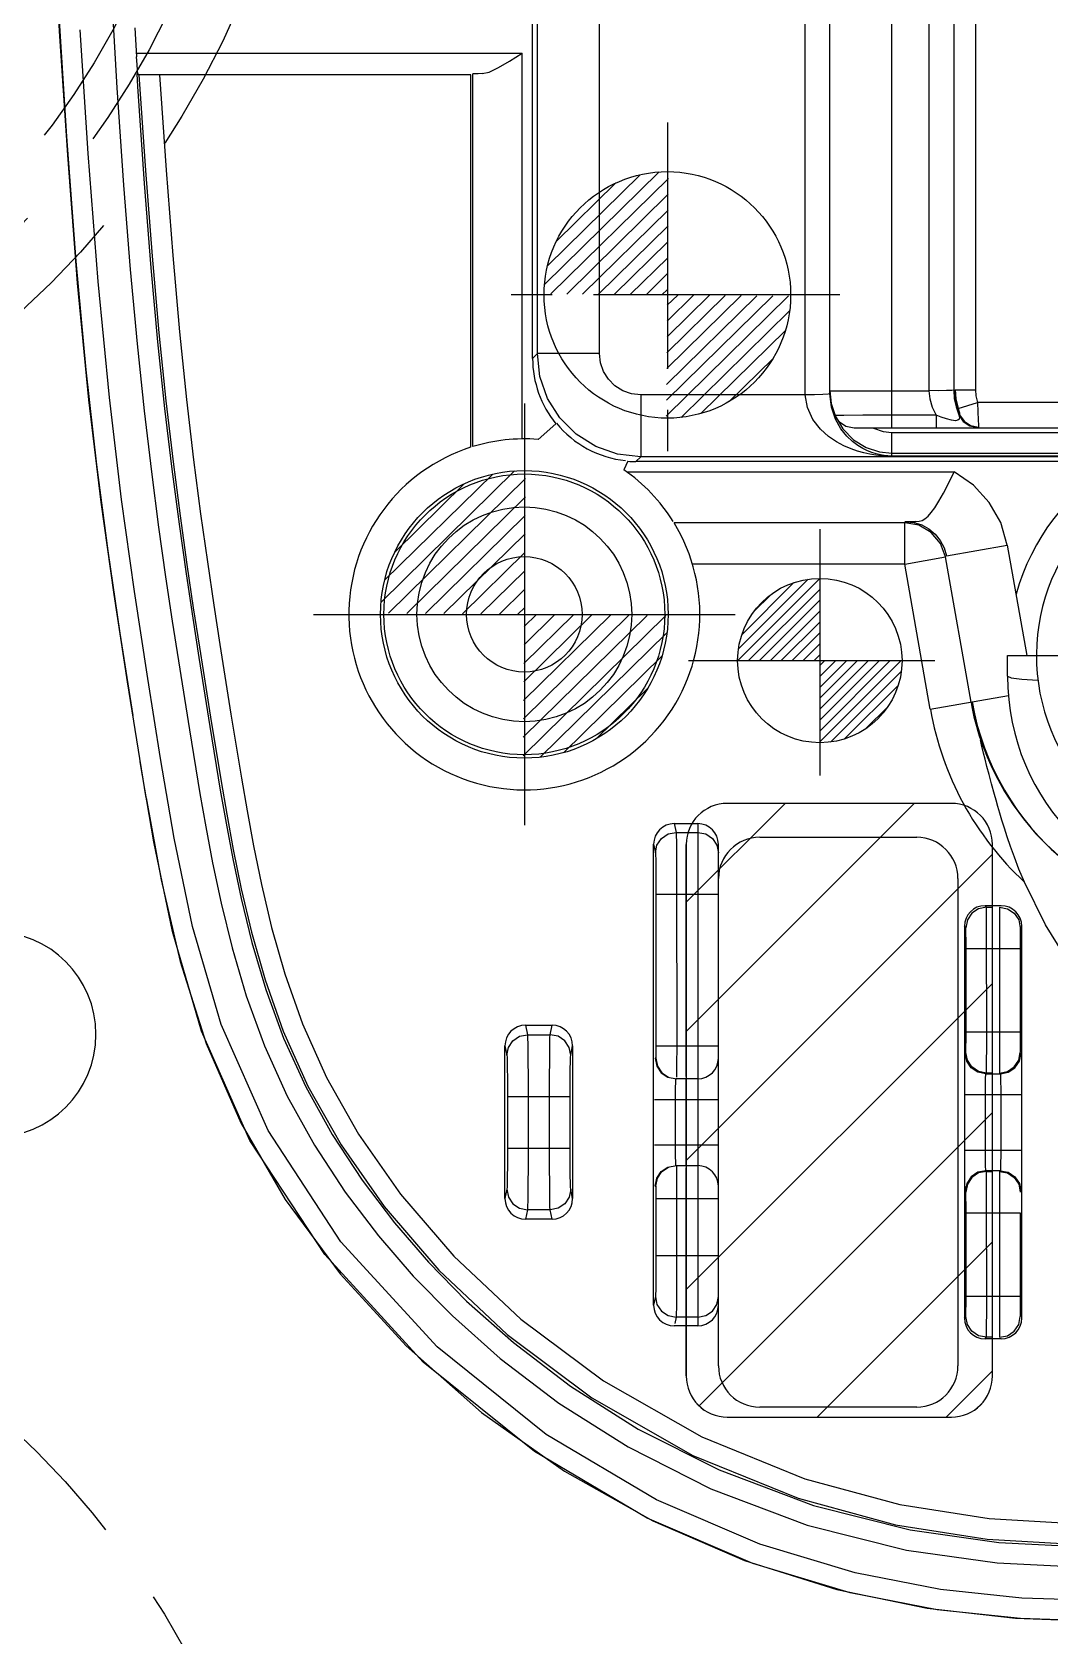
# Model space of a CAD drawing. Header units: millimetres. Extents: x 35888 to 37096, y -21952 to -21097.
# Drawn here: x 36496.68 to 36521.45, y -21337.01 to -21297.97 of the extents above; entities that cross this region are included whole.
import ezdxf

# ---------------------------------------------------------------- set-up
doc = ezdxf.new("R2010")
doc.units = ezdxf.units.MM
doc.header["$LTSCALE"] = 8
doc.linetypes.add('CENTER2', pattern=[1.125, 0.75, -0.125, 0.125, -0.125])
doc.linetypes.add('HIDDEN', pattern=[0.375, 0.25, -0.125])
for name, color, linetype in [('Cav-cor', 30, 'Continuous'), ('PIN', 5, 'Continuous'), ('Ru', 8, 'Continuous'), ('SP', 3, 'Continuous'), ('y-cut', 7, 'Continuous')]:
    doc.layers.add(name, color=color, linetype=linetype)
doc.layers.add('截面', color=191, linetype='Continuous', lineweight=15)

# ---------------------------------------------------------------- blocks, each defined once
blk = doc.blocks.new('20160825.100126')
at = {"layer": '截面', "linetype": 'Continuous', "ltscale": 0.3}
h = blk.add_hatch(dxfattribs=at)
h.set_pattern_fill('ANSI31', color=256, scale=0.7, angle=180, style=0)
h.set_pattern_definition([(225, (-1124.5318, 1337.6014), (1.5715448, -1.5715448), [])])
h.paths.add_polyline_path([(-90.677, -97.216), (-90.677, -110.153, 0.414214), (-89.677, -111.153), (-84.224, -111.153, 0.414214), (-83.224, -110.153), (-83.224, -97.216, 0.414214), (-84.224, -96.216), (-89.677, -96.216, 0.414214)])
h.paths.add_polyline_path([(-71.436, -97.216), (-71.436, -110.153, 0.414214), (-70.436, -111.153), (-64.983, -111.153, 0.414214), (-63.983, -110.153), (-63.983, -97.216, 0.414214), (-64.983, -96.216), (-70.436, -96.216, 0.414214)])
h.paths.add_polyline_path([(-159.446, -97.216), (-159.446, -110.153, 0.414214), (-158.446, -111.153), (-152.993, -111.153, 0.414214), (-151.993, -110.153), (-151.993, -97.216, 0.414214), (-152.993, -96.216), (-158.446, -96.216, 0.414214)])
h.paths.add_polyline_path([(-178.687, -97.216), (-178.687, -110.153, 0.414214), (-177.687, -111.153), (-172.234, -111.153, 0.414214), (-171.234, -110.153), (-171.234, -97.216, 0.414214), (-172.234, -96.216), (-177.687, -96.216, 0.414214)])
at = {"layer": 'y-cut', "linetype": 'ByBlock'}
for p, q in [((-84.224, -96.216), (-89.677, -96.216)), ((-90.677, -97.216), (-90.677, -110.153)), ((-83.224, -110.153), (-83.224, -97.216)), ((-89.677, -111.153), (-84.224, -111.153))]:
    blk.add_line(p, q, dxfattribs=at)
for centre, start, end in [((-89.677, -97.216), 90, 180), ((-84.224, -97.216), 0, 90), ((-89.677, -110.153), 180, 270), ((-84.224, -110.153), 270, 0)]:
    blk.add_arc(centre, 1, start, end, dxfattribs=at)
blk = doc.blocks.new('20160827.105305')
at = {"color": 8, "linetype": 'HIDDEN', "ltscale": 2.5}
blk.add_circle((0, 0), 21.5, dxfattribs=at)
at = {"layer": 'SP', "linetype": 'HIDDEN', "ltscale": 2.5}
for radius in [20, 19]:
    blk.add_circle((0, 0), radius, dxfattribs=at)

msp = doc.modelspace()

# ---------------------------------------------------------------- hatches: boundary and pattern name
at = {"layer": 'PIN', "linetype": 'Continuous'}
h = msp.add_hatch(dxfattribs=at)
h.set_pattern_fill('ANSI31', color=140, scale=2.181818, angle=89.5, style=0)
h.set_pattern_definition([(44.5, (36288.07428, -21317.94917), (0.19115707, -0.19452285), [])])
h.paths.add_polyline_path([(36512.145, -21304.37), (36515.145, -21304.396, -0.414214), (36512.119, -21307.37)])
h.paths.add_polyline_path([(36512.172, -21301.37), (36512.145, -21304.37), (36509.145, -21304.344, -0.414214)])
h = msp.add_hatch(dxfattribs=at)
h.set_pattern_fill('ANSI31', color=4, scale=2.545455, angle=89.5, style=0)
h.set_pattern_definition([(44.5, (36247.2481, -21327.9879), (0.2230166, -0.22694332), [])])
h.paths.add_polyline_path([(36508.664, -21312.145), (36512.164, -21312.176, -0.414214), (36508.634, -21315.645)])
h.paths.add_polyline_path([(36508.695, -21308.645), (36508.664, -21312.145), (36505.164, -21312.115, -0.414214)])
h = msp.add_hatch(dxfattribs=at)
h.set_pattern_fill('ANSI31', color=153, scale=1.5, angle=270, style=0)
h.set_pattern_definition([(225, (36721.13736, -21299.03007), (-0.13258252, 0.13258252), [])])
h.paths.add_polyline_path([(36515.855, -21313.27), (36513.855, -21313.27, -0.414214), (36515.855, -21311.27)])
h.paths.add_polyline_path([(36515.855, -21315.27), (36515.855, -21313.27), (36517.855, -21313.27, -0.414214)])

# ---------------------------------------------------------------- linework, layer by layer
at = {"color": 8, "linetype": 'HIDDEN', "ltscale": 2}
msp.add_circle((36481.945, -21347.37), 21, dxfattribs=at)
at = {"layer": 'Cav-cor', "color": 1}
for p, q in [((36510.49, -21305.798), (36510.49, -21251.9)), ((36517.609, -21307.603), (36517.609, -21251.932)), ((36508.865, -21305.914), (36508.865, -21252.875)), ((36508.982, -21305.798), (36508.982, -21253.004)), ((36515.498, -21306.803), (36515.498, -21253.112)), ((36516.101, -21306.768), (36516.101, -21253.112)), ((36518.511, -21273.551), (36518.511, -21306.706)), ((36519.114, -21273.551), (36519.114, -21306.688)), ((36519.644, -21273.558), (36519.644, -21306.684)), ((36499.184, -21297.873), (36499.227, -21298.579)), ((36499.221, -21298.482), (36508.613, -21298.482)), ((36499.239, -21298.759), (36499.227, -21298.579)), ((36499.249, -21298.898), (36499.239, -21298.759)), ((36508.613, -21307.874), (36508.613, -21298.482)), ((36499.233, -21298.986), (36499.252, -21299.294)), ((36499.285, -21299.011), (36499.257, -21298.984)), ((36507.358, -21308.079), (36507.358, -21299.015)), ((36507.407, -21308.063), (36507.407, -21298.99)), ((36508.982, -21305.798), (36508.865, -21305.914)), ((36510.49, -21305.798), (36508.982, -21305.798)), ((36511.495, -21306.803), (36511.495, -21308.31)), ((36515.498, -21306.803), (36511.495, -21306.803)), ((36516.101, -21306.706), (36516.133, -21307.014)), ((36516.101, -21306.706), (36518.511, -21306.706)), ((36519.122, -21306.684), (36519.153, -21306.991)), ((36519.152, -21306.684), (36519.644, -21306.684)), ((36519.644, -21306.684), (36519.655, -21306.829)), ((36519.655, -21306.829), (36519.691, -21306.985)), ((36516.133, -21307.014), (36516.227, -21307.309)), ((36516.899, -21307.299), (36516.437, -21307.303)), ((36518.684, -21307.297), (36516.899, -21307.299)), ((36518.684, -21307.297), (36518.684, -21307.603)), ((36518.805, -21307.344), (36518.684, -21307.297)), ((36519.153, -21306.991), (36519.248, -21307.287)), ((36519.223, -21307.135), (36519.691, -21306.985)), ((36519.248, -21307.287), (36519.237, -21307.292)), ((36519.255, -21307.286), (36519.364, -21307.445)), ((36523.533, -21306.985), (36519.691, -21306.985)), ((36508.999, -21307.887), (36509.433, -21307.505)), ((36523.349, -21307.613), (36516.688, -21307.614)), ((36517.609, -21308.297), (36517.609, -21307.718)), ((36517.609, -21307.718), (36523.849, -21307.718)), ((36519.364, -21307.445), (36519.525, -21307.551)), ((36519.519, -21307.551), (36519.713, -21307.588)), ((36511.495, -21308.31), (36510.935, -21308.247)), ((36511.182, -21308.419), (36511.088, -21308.628)), ((36511.495, -21308.31), (36511.378, -21308.427)), ((36523.079, -21308.427), (36511.378, -21308.427)), ((36525.544, -21308.31), (36511.495, -21308.31)), ((36517.609, -21308.221), (36523.349, -21308.221)), ((36534.292, -21308.292), (36517.609, -21308.292)), ((36534.292, -21308.297), (36517.609, -21308.297)), ((36511.16, -21308.679), (36519.128, -21308.679)), ((36517.921, -21309.917), (36512.308, -21309.917)), ((36517.921, -21309.885), (36518.19, -21309.885)), ((36517.921, -21310.922), (36517.921, -21309.917)), ((36518.19, -21309.885), (36517.944, -21309.89)), ((36517.944, -21309.89), (36518.145, -21309.91)), ((36518.934, -21310.72), (36520.418, -21310.459)), ((36520.418, -21310.459), (36520.893, -21313.15)), ((36517.921, -21310.922), (36518.911, -21310.747)), ((36519.534, -21314.282), (36518.911, -21310.747)), ((36517.921, -21310.922), (36512.757, -21310.922)), ((36518.544, -21314.456), (36517.921, -21310.922)), ((36520.423, -21313.15), (36521.126, -21313.15)), ((36520.423, -21313.653), (36520.423, -21313.15)), ((36520.769, -21313.724), (36521.164, -21313.749)), ((36518.544, -21314.456), (36520.443, -21314.121)), ((36501.025, -21314.644), (36501.282, -21316.21)), ((36501.522, -21314.571), (36501.779, -21316.134)), ((36500.514, -21314.958), (36500.77, -21316.508)), ((36501.01, -21314.877), (36501.265, -21316.424)), ((36519.877, -21315.673), (36519.839, -21315.52)), ((36519.921, -21315.846), (36519.877, -21315.673)), ((36519.972, -21316.044), (36519.921, -21315.846)), ((36520.033, -21316.27), (36519.972, -21316.044)), ((36520.104, -21316.527), (36520.033, -21316.27)), ((36519.056, -21316.746), (36513.603, -21316.746)), ((36512.312, -21317.238), (36512.885, -21317.238)), ((36512.312, -21317.238), (36512.355, -21317.452)), ((36512.355, -21317.452), (36512.359, -21317.523)), ((36512.355, -21317.452), (36512.885, -21317.452)), ((36512.885, -21317.238), (36512.885, -21329.464)), ((36520.348, -21317.35), (36520.288, -21317.157)), ((36520.417, -21317.562), (36520.348, -21317.35)), ((36511.81, -21328.96), (36511.81, -21317.742)), ((36511.81, -21317.742), (36511.852, -21317.952)), ((36512.359, -21317.523), (36512.363, -21317.689)), ((36512.363, -21317.689), (36512.366, -21317.944)), ((36512.603, -21323.396), (36512.603, -21317.746)), ((36513.35, -21317.761), (36513.388, -21317.952)), ((36513.388, -21330.436), (36513.388, -21317.743)), ((36514.393, -21317.572), (36518.212, -21317.572)), ((36520.056, -21319.235), (36520.056, -21317.746)), ((36512.366, -21317.944), (36512.37, -21318.617)), ((36512.37, -21318.617), (36512.371, -21322.648)), ((36519.217, -21318.577), (36519.217, -21330.436)), ((36511.868, -21318.73), (36511.868, -21322.648)), ((36511.868, -21318.954), (36513.388, -21318.954)), ((36519.875, -21319.235), (36520.267, -21319.235)), ((36519.912, -21319.272), (36519.875, -21319.235)), ((36519.912, -21319.272), (36520.056, -21319.272)), ((36519.913, -21319.322), (36519.912, -21319.272)), ((36519.915, -21319.69), (36519.913, -21319.322)), ((36520.056, -21323.309), (36520.056, -21319.272)), ((36520.228, -21319.466), (36520.226, -21319.971)), ((36520.231, -21319.272), (36520.423, -21319.31)), ((36520.423, -21319.31), (36520.586, -21319.419)), ((36519.372, -21319.738), (36519.372, -21329.276)), ((36519.409, -21319.775), (36519.372, -21319.738)), ((36519.916, -21322.61), (36519.915, -21319.69)), ((36520.77, -21319.738), (36520.733, -21319.775)), ((36520.77, -21329.276), (36520.77, -21319.738)), ((36519.413, -21320.124), (36519.412, -21319.871)), ((36519.413, -21322.457), (36519.413, -21320.124)), ((36520.226, -21319.971), (36520.227, -21322.891)), ((36520.729, -21320.124), (36520.729, -21322.457)), ((36519.413, -21320.277), (36520.729, -21320.277)), ((36508.694, -21322.145), (36509.338, -21322.145)), ((36508.694, -21322.145), (36508.74, -21322.376)), ((36509.292, -21322.376), (36509.338, -21322.145)), ((36508.74, -21322.376), (36509.292, -21322.376)), ((36519.413, -21322.305), (36520.729, -21322.305)), ((36520.729, -21322.457), (36520.73, -21322.71)), ((36508.192, -21326.365), (36508.192, -21322.649)), ((36508.192, -21322.649), (36508.238, -21322.877)), ((36508.752, -21322.869), (36508.756, -21323.542)), ((36509.794, -21322.877), (36509.84, -21322.649)), ((36509.84, -21322.649), (36509.84, -21326.365)), ((36511.863, -21322.949), (36511.849, -21322.949)), ((36511.868, -21322.648), (36513.388, -21322.648)), ((36519.391, -21322.825), (36519.409, -21322.807)), ((36519.409, -21322.807), (36519.41, -21322.782)), ((36519.447, -21322.999), (36519.409, -21322.807)), ((36520.227, -21322.891), (36520.229, -21323.259)), ((36519.894, -21323.327), (36519.912, -21323.309)), ((36519.894, -21323.327), (36520.248, -21323.327)), ((36519.912, -21323.309), (36519.913, -21323.259)), ((36520.056, -21323.309), (36519.912, -21323.309)), ((36520.056, -21325.686), (36520.056, -21323.327)), ((36520.229, -21323.259), (36520.231, -21323.309)), ((36520.231, -21323.309), (36520.423, -21323.271)), ((36520.248, -21323.327), (36520.44, -21323.289)), ((36520.423, -21323.271), (36520.586, -21323.162)), ((36520.44, -21323.289), (36520.603, -21323.18)), ((36508.253, -21323.654), (36508.254, -21325.135)), ((36508.756, -21323.542), (36508.756, -21325.472)), ((36509.276, -21325.472), (36509.276, -21323.542)), ((36512.159, -21323.413), (36512.365, -21323.452)), ((36512.885, -21323.452), (36512.351, -21323.452)), ((36512.603, -21325.562), (36512.603, -21323.452)), ((36520.256, -21323.674), (36520.257, -21325.184)), ((36508.254, -21323.878), (36509.778, -21323.878)), ((36509.779, -21325.359), (36509.778, -21323.878)), ((36511.831, -21323.954), (36513.388, -21323.954)), ((36512.335, -21323.797), (36512.334, -21323.954)), ((36512.334, -21323.954), (36512.334, -21325.06)), ((36519.383, -21323.83), (36520.759, -21323.83)), ((36519.886, -21325.34), (36519.885, -21323.83)), ((36508.254, -21325.135), (36509.778, -21325.135)), ((36511.831, -21325.06), (36513.388, -21325.06)), ((36519.383, -21325.184), (36520.759, -21325.184)), ((36509.281, -21326.145), (36509.276, -21325.472)), ((36512.346, -21325.537), (36512.351, -21325.562)), ((36512.351, -21325.562), (36512.885, -21325.562)), ((36512.368, -21325.716), (36512.37, -21326.119)), ((36512.603, -21330.682), (36512.603, -21325.618)), ((36519.386, -21325.993), (36519.383, -21325.495)), ((36520.248, -21325.686), (36519.894, -21325.686)), ((36519.912, -21325.704), (36519.894, -21325.686)), ((36519.912, -21325.704), (36520.056, -21325.704)), ((36519.913, -21325.754), (36519.912, -21325.704)), ((36520.056, -21329.741), (36520.056, -21325.704)), ((36520.231, -21325.704), (36520.423, -21325.742)), ((36520.251, -21325.66), (36520.248, -21325.686)), ((36520.248, -21325.686), (36520.44, -21325.725)), ((36511.849, -21326.065), (36511.863, -21326.065)), ((36519.447, -21326.014), (36519.409, -21326.207)), ((36519.915, -21326.122), (36519.913, -21325.754)), ((36520.228, -21325.898), (36520.226, -21326.403)), ((36520.423, -21325.742), (36520.586, -21325.851)), ((36520.44, -21325.725), (36520.603, -21325.834)), ((36508.238, -21326.137), (36508.192, -21326.365)), ((36509.84, -21326.365), (36509.794, -21326.137)), ((36511.868, -21326.274), (36511.868, -21327.748)), ((36511.868, -21326.366), (36513.388, -21326.366)), ((36512.37, -21326.119), (36512.37, -21328.085)), ((36519.409, -21326.207), (36519.391, -21326.189)), ((36519.413, -21326.556), (36519.412, -21326.303)), ((36519.916, -21329.042), (36519.915, -21326.122)), ((36520.226, -21326.403), (36520.227, -21329.323)), ((36508.74, -21326.637), (36508.694, -21326.868)), ((36509.338, -21326.868), (36508.694, -21326.868)), ((36509.292, -21326.637), (36508.74, -21326.637)), ((36509.338, -21326.868), (36509.292, -21326.637)), ((36519.413, -21328.889), (36519.413, -21326.556)), ((36519.413, -21326.709), (36520.729, -21326.709)), ((36520.729, -21326.709), (36520.729, -21328.889)), ((36511.868, -21327.748), (36513.388, -21327.748)), ((36511.852, -21328.75), (36511.81, -21328.96)), ((36513.35, -21328.941), (36513.388, -21328.75)), ((36519.413, -21328.737), (36520.729, -21328.737)), ((36512.359, -21329.179), (36512.355, -21329.25)), ((36520.729, -21328.889), (36520.73, -21329.142)), ((36512.885, -21329.464), (36512.312, -21329.464)), ((36512.355, -21329.25), (36512.323, -21329.408)), ((36512.885, -21329.25), (36512.355, -21329.25)), ((36519.372, -21329.276), (36519.409, -21329.239)), ((36520.227, -21329.323), (36520.229, -21329.691)), ((36520.423, -21329.703), (36520.586, -21329.594)), ((36519.875, -21329.778), (36519.912, -21329.741)), ((36520.267, -21329.778), (36519.875, -21329.778)), ((36520.056, -21329.741), (36519.912, -21329.741)), ((36520.056, -21330.682), (36520.056, -21329.778)), ((36520.229, -21329.691), (36520.231, -21329.741)), ((36520.231, -21329.741), (36520.423, -21329.703)), ((36518.212, -21331.441), (36514.393, -21331.441)), ((36513.603, -21331.682), (36519.056, -21331.682))]:
    msp.add_line(p, q, dxfattribs=at)
for points in [[(36497.07, -21281.93), (36497.031, -21285.944), (36497.043, -21289.858), (36497.141, -21293.611), (36497.311, -21297.175), (36497.52, -21300.513), (36497.748, -21303.546), (36497.991, -21306.195), (36498.25, -21308.504), (36498.526, -21310.598), (36498.82, -21312.604), (36499.135, -21314.609)], [(36499.463, -21316.612), (36499.003, -21313.784), (36498.679, -21311.665), (36498.365, -21309.412), (36498.067, -21306.923), (36497.793, -21304.085), (36497.551, -21300.965), (36497.355, -21297.947), (36497.211, -21295.269), (36497.115, -21292.916), (36497.059, -21290.859), (36497.034, -21289.039), (36497.027, -21287.369), (36497.031, -21285.768), (36497.043, -21284.186), (36497.061, -21282.593)], [(36498.363, -21282.924), (36498.341, -21285.209), (36498.333, -21287.791), (36498.362, -21290.691), (36498.451, -21293.718), (36498.589, -21296.639), (36498.75, -21299.326), (36498.913, -21301.695), (36499.075, -21303.751), (36499.24, -21305.561), (36499.411, -21307.192), (36499.588, -21308.677), (36499.764, -21310.02), (36499.935, -21311.228), (36500.096, -21312.31), (36500.245, -21313.276), (36500.514, -21314.958)], [(36524.945, -21336.16), (36522.873, -21336.159), (36520.769, -21336.088), (36518.788, -21335.878), (36516.715, -21335.471), (36514.397, -21334.775), (36511.879, -21333.694), (36509.194, -21332.106), (36506.542, -21329.977), (36504.202, -21327.42), (36502.427, -21324.711), (36501.283, -21322.125), (36500.591, -21319.746), (36500.143, -21317.594), (36499.813, -21315.653), (36499.499, -21313.705), (36499.176, -21311.592), (36498.863, -21309.347), (36498.566, -21306.869), (36498.293, -21304.042), (36498.052, -21300.929), (36497.857, -21297.917)], [(36507.637, -21298.984), (36507.809, -21298.945), (36508.034, -21298.838), (36508.302, -21298.68), (36508.613, -21298.482)], [(36499.257, -21298.984), (36499.256, -21298.974), (36499.253, -21298.945), (36499.249, -21298.898)], [(36499.285, -21299.011), (36499.443, -21301.342), (36499.604, -21303.428), (36499.771, -21305.291), (36499.942, -21306.952), (36500.116, -21308.432), (36500.287, -21309.751), (36500.452, -21310.929), (36500.608, -21311.986), (36500.755, -21312.943), (36501.025, -21314.644)], [(36507.358, -21299.015), (36499.598, -21299.015), (36499.434, -21299.014), (36499.325, -21299.012), (36499.285, -21299.011)], [(36499.789, -21299.015), (36499.947, -21301.337), (36500.107, -21303.413), (36500.273, -21305.266), (36500.444, -21306.917), (36500.616, -21308.387), (36500.787, -21309.698), (36500.951, -21310.87), (36501.106, -21311.922), (36501.253, -21312.876), (36501.522, -21314.571)], [(36499.252, -21299.294), (36499.414, -21301.658), (36499.576, -21303.708), (36499.74, -21305.512), (36499.91, -21307.136), (36500.086, -21308.614), (36500.262, -21309.952), (36500.433, -21311.156), (36500.593, -21312.235), (36500.742, -21313.198), (36501.01, -21314.877)], [(36509.53, -21307.364), (36509.231, -21306.888), (36509.045, -21306.357), (36508.982, -21305.798)], [(36511.495, -21306.803), (36511.272, -21306.778), (36511.059, -21306.703), (36510.868, -21306.584), (36510.709, -21306.424), (36510.589, -21306.233), (36510.515, -21306.02), (36510.49, -21305.798)], [(36515.498, -21306.792), (36515.729, -21306.793), (36515.925, -21306.786), (36516.055, -21306.779), (36516.101, -21306.769)], [(36515.872, -21307.637), (36515.688, -21307.404), (36515.551, -21307.114), (36515.499, -21306.803)], [(36517.609, -21308.292), (36517.514, -21308.289), (36517.424, -21308.28), (36517.329, -21308.264), (36517.227, -21308.24), (36517.121, -21308.207), (36517.013, -21308.164), (36516.898, -21308.107), (36516.776, -21308.033), (36516.647, -21307.935), (36516.51, -21307.805), (36516.368, -21307.628), (36516.237, -21307.395), (36516.139, -21307.105), (36516.101, -21306.768)], [(36519.114, -21306.689), (36519.065, -21306.694), (36518.934, -21306.698), (36518.74, -21306.701), (36518.511, -21306.697)], [(36518.511, -21306.706), (36518.531, -21306.903), (36518.589, -21307.101), (36518.684, -21307.297)], [(36519.114, -21306.688), (36519.128, -21306.897), (36519.169, -21307.097), (36519.237, -21307.292)], [(36519.152, -21306.684), (36519.168, -21306.902), (36519.223, -21307.135)], [(36510.935, -21308.247), (36510.404, -21308.061), (36509.928, -21307.762), (36509.53, -21307.364)], [(36516.437, -21307.303), (36516.283, -21307.306), (36516.227, -21307.309)], [(36516.688, -21307.614), (36516.491, -21307.575), (36516.333, -21307.469), (36516.227, -21307.316)], [(36516.227, -21307.316), (36516.412, -21307.63), (36516.672, -21307.894)], [(36519.237, -21307.292), (36519.247, -21307.326), (36519.251, -21307.36), (36519.244, -21307.394), (36519.216, -21307.42), (36519.158, -21307.432), (36519.062, -21307.422), (36518.937, -21307.389), (36518.805, -21307.344)], [(36519.223, -21307.135), (36519.24, -21307.193), (36519.252, -21307.241), (36519.258, -21307.274), (36519.255, -21307.286)], [(36519.237, -21307.292), (36519.347, -21307.451), (36519.508, -21307.557), (36519.697, -21307.594)], [(36519.255, -21307.286), (36519.25, -21307.286), (36519.248, -21307.287)], [(36519.248, -21307.287), (36519.357, -21307.446), (36519.519, -21307.551)], [(36519.691, -21306.985), (36519.703, -21307.214), (36519.711, -21307.409), (36519.715, -21307.54), (36519.713, -21307.588)], [(36517.609, -21308.297), (36517.475, -21308.294), (36517.35, -21308.285), (36517.217, -21308.27), (36517.074, -21308.246), (36516.926, -21308.213), (36516.774, -21308.17), (36516.614, -21308.114), (36516.443, -21308.041), (36516.262, -21307.943), (36516.07, -21307.813), (36515.872, -21307.637)], [(36517.162, -21307.613), (36517.393, -21307.695), (36517.609, -21307.718)], [(36516.672, -21307.894), (36516.982, -21308.084), (36517.306, -21308.19), (36517.609, -21308.221)], [(36518.655, -21309.549), (36518.752, -21309.392), (36518.862, -21309.197), (36518.986, -21308.961), (36519.128, -21308.679)], [(36520.418, -21310.459), (36520.256, -21309.913), (36519.977, -21309.419), (36519.592, -21308.999), (36519.128, -21308.679)], [(36518.19, -21309.885), (36518.27, -21309.878), (36518.343, -21309.858), (36518.414, -21309.819), (36518.488, -21309.758), (36518.567, -21309.67), (36518.655, -21309.549)], [(36518.911, -21310.747), (36518.791, -21310.418), (36518.565, -21310.15), (36518.261, -21309.976), (36517.921, -21309.917)], [(36518.145, -21309.91), (36518.336, -21309.97), (36518.511, -21310.065), (36518.663, -21310.193), (36518.787, -21310.348)], [(36518.787, -21310.348), (36518.879, -21310.526), (36518.934, -21310.72)], [(36520.423, -21313.653), (36520.512, -21313.691), (36520.769, -21313.724)], [(36519.839, -21315.52), (36519.807, -21315.388), (36519.793, -21315.331), (36519.782, -21315.28), (36519.773, -21315.239), (36519.768, -21315.213), (36519.771, -21315.216)], [(36519.771, -21315.216), (36519.836, -21315.386), (36519.928, -21315.615), (36520.044, -21315.874), (36520.183, -21316.154)], [(36522.868, -21336.661), (36520.737, -21336.589), (36518.714, -21336.375), (36516.596, -21335.959), (36514.227, -21335.248), (36511.653, -21334.143), (36508.909, -21332.519), (36506.198, -21330.344), (36503.805, -21327.728), (36501.985, -21324.95), (36500.809, -21322.291), (36500.102, -21319.863), (36499.649, -21317.684), (36499.317, -21315.734)], [(36501.282, -21316.21), (36501.42, -21317.011), (36501.578, -21317.871), (36501.773, -21318.823), (36502.024, -21319.881), (36502.353, -21321.039), (36502.794, -21322.289), (36503.395, -21323.633), (36504.203, -21325.059), (36505.252, -21326.557), (36506.583, -21328.106), (36508.247, -21329.677), (36510.306, -21331.217), (36512.762, -21332.615), (36515.33, -21333.661), (36517.695, -21334.303), (36519.926, -21334.654), (36522.311, -21334.791), (36524.945, -21334.802)], [(36501.779, -21316.134), (36501.916, -21316.931), (36502.073, -21317.783), (36502.265, -21318.722), (36502.512, -21319.763), (36502.835, -21320.895), (36503.264, -21322.112), (36503.848, -21323.414), (36504.632, -21324.798), (36505.654, -21326.255), (36506.952, -21327.765), (36508.578, -21329.298), (36510.588, -21330.801), (36512.987, -21332.165), (36515.493, -21333.186), (36517.802, -21333.812), (36519.98, -21334.154), (36522.323, -21334.289), (36524.945, -21334.3)], [(36520.183, -21316.154), (36520.352, -21316.455), (36520.557, -21316.778), (36520.808, -21317.123), (36521.114, -21317.488), (36521.482, -21317.864), (36521.914, -21318.237), (36522.42, -21318.599), (36523.022, -21318.943), (36523.74, -21319.253), (36524.596, -21319.497), (36525.575, -21319.629), (36526.609, -21319.606), (36527.59, -21319.429), (36528.439, -21319.145), (36529.147, -21318.8), (36529.737, -21318.425), (36530.233, -21318.033), (36530.652, -21317.633), (36531.002, -21317.237), (36531.29, -21316.856)], [(36499.463, -21316.612), (36499.826, -21318.603), (36500.289, -21320.597), (36500.917, -21322.587), (36501.761, -21324.522), (36502.847, -21326.388), (36504.184, -21328.2), (36505.786, -21329.948), (36507.624, -21331.57), (36509.641, -21333.002), (36511.787, -21334.209), (36514.018, -21335.171), (36516.267, -21335.876), (36518.466, -21336.335), (36520.62, -21336.581), (36522.76, -21336.659)], [(36500.77, -21316.508), (36500.911, -21317.315), (36501.076, -21318.192), (36501.283, -21319.173), (36501.551, -21320.263), (36501.897, -21321.432), (36502.34, -21322.648), (36502.894, -21323.87), (36503.556, -21325.066), (36504.306, -21326.211), (36505.114, -21327.274), (36505.96, -21328.252), (36506.913, -21329.222), (36508.077, -21330.257), (36509.502, -21331.341), (36511.187, -21332.41), (36513.204, -21333.431), (36515.55, -21334.314), (36517.962, -21334.922), (36520.169, -21335.235), (36522.446, -21335.348), (36524.945, -21335.356)], [(36501.265, -21316.424), (36501.405, -21317.226), (36501.569, -21318.095), (36501.773, -21319.062), (36502.036, -21320.133), (36502.375, -21321.276), (36502.806, -21322.459), (36503.343, -21323.644), (36503.986, -21324.806), (36504.716, -21325.92), (36505.504, -21326.957), (36506.33, -21327.912), (36507.26, -21328.859), (36508.398, -21329.87), (36509.79, -21330.929), (36511.437, -21331.974), (36513.407, -21332.971), (36515.7, -21333.835), (36518.057, -21334.429), (36520.214, -21334.734), (36522.455, -21334.846), (36524.945, -21334.854)], [(36520.188, -21316.82), (36520.144, -21316.669), (36520.104, -21316.527)], [(36520.288, -21317.157), (36520.235, -21316.981), (36520.188, -21316.82)], [(36511.852, -21317.952), (36511.891, -21317.761), (36512, -21317.599), (36512.163, -21317.49), (36512.355, -21317.452)], [(36512.885, -21317.452), (36513.078, -21317.49), (36513.241, -21317.599), (36513.35, -21317.761)], [(36520.832, -21318.66), (36520.7, -21318.345), (36520.59, -21318.058), (36520.497, -21317.798), (36520.417, -21317.562)], [(36511.852, -21317.952), (36511.856, -21318), (36511.86, -21318.11), (36511.864, -21318.281), (36511.866, -21318.496), (36511.868, -21318.73)], [(36531.082, -21318.647), (36530.688, -21319.469), (36530.178, -21320.344), (36529.567, -21321.181), (36528.874, -21321.915), (36528.12, -21322.503), (36527.324, -21322.921), (36526.496, -21323.15), (36525.657, -21323.181), (36524.822, -21323.015), (36524.022, -21322.658), (36523.269, -21322.132), (36522.569, -21321.455), (36521.927, -21320.642), (36521.348, -21319.705), (36520.832, -21318.66)], [(36519.912, -21319.272), (36519.719, -21319.31), (36519.556, -21319.419), (36519.447, -21319.582), (36519.409, -21319.775)], [(36520.231, -21319.272), (36520.229, -21319.322), (36520.228, -21319.466)], [(36520.586, -21319.419), (36520.695, -21319.582), (36520.733, -21319.775)], [(36519.412, -21319.871), (36519.41, -21319.8), (36519.409, -21319.775)], [(36520.733, -21319.775), (36520.732, -21319.8), (36520.73, -21319.871), (36520.729, -21320.124)], [(36508.238, -21322.877), (36508.276, -21322.686), (36508.385, -21322.523), (36508.548, -21322.415), (36508.74, -21322.376)], [(36508.74, -21322.376), (36508.744, -21322.448), (36508.748, -21322.613), (36508.752, -21322.869)], [(36509.276, -21323.542), (36509.281, -21322.869), (36509.284, -21322.613), (36509.288, -21322.448), (36509.292, -21322.376)], [(36509.794, -21322.877), (36509.756, -21322.686), (36509.647, -21322.523), (36509.484, -21322.415), (36509.292, -21322.376)], [(36519.41, -21322.782), (36519.412, -21322.71), (36519.413, -21322.457)], [(36508.238, -21322.877), (36508.242, -21322.925), (36508.246, -21323.035), (36508.249, -21323.206), (36508.252, -21323.421), (36508.253, -21323.654)], [(36509.778, -21323.878), (36509.779, -21323.654), (36509.78, -21323.421), (36509.783, -21323.206), (36509.786, -21323.035), (36509.79, -21322.925), (36509.794, -21322.877)], [(36511.849, -21322.949), (36511.887, -21323.141), (36511.996, -21323.304), (36512.159, -21323.413)], [(36511.868, -21322.648), (36511.868, -21322.74), (36511.867, -21322.824), (36511.866, -21322.891), (36511.865, -21322.934), (36511.863, -21322.949)], [(36511.863, -21322.949), (36511.901, -21323.141), (36512.01, -21323.304), (36512.173, -21323.413)], [(36512.371, -21322.648), (36512.37, -21323.119), (36512.368, -21323.298), (36512.367, -21323.412)], [(36519.383, -21325.495), (36519.383, -21323.518), (36519.384, -21323.24), (36519.386, -21323.02), (36519.389, -21322.877), (36519.391, -21322.825)], [(36519.894, -21323.327), (36519.702, -21323.289), (36519.539, -21323.18), (36519.43, -21323.017), (36519.391, -21322.825)], [(36519.913, -21323.259), (36519.914, -21323.116), (36519.916, -21322.61)], [(36520.586, -21323.162), (36520.695, -21322.999), (36520.733, -21322.807)], [(36520.603, -21323.18), (36520.712, -21323.017), (36520.751, -21322.825)], [(36520.73, -21322.71), (36520.732, -21322.782), (36520.733, -21322.807)], [(36519.912, -21323.309), (36519.719, -21323.271), (36519.556, -21323.162), (36519.447, -21322.999)], [(36519.885, -21323.83), (36519.886, -21323.674), (36519.887, -21323.535), (36519.889, -21323.425), (36519.891, -21323.353), (36519.894, -21323.327)], [(36520.248, -21323.327), (36520.251, -21323.353), (36520.253, -21323.425), (36520.255, -21323.535), (36520.256, -21323.674)], [(36512.351, -21323.452), (36512.346, -21323.476), (36512.341, -21323.547), (36512.337, -21323.657), (36512.335, -21323.797)], [(36508.254, -21325.135), (36508.253, -21325.359), (36508.252, -21325.593), (36508.249, -21325.808), (36508.246, -21325.979), (36508.242, -21326.089), (36508.238, -21326.137)], [(36512.334, -21325.06), (36512.335, -21325.216), (36512.337, -21325.356)], [(36520.257, -21325.184), (36520.256, -21325.34), (36520.255, -21325.479)], [(36508.756, -21325.472), (36508.752, -21326.145), (36508.748, -21326.401), (36508.744, -21326.566), (36508.74, -21326.637)], [(36509.794, -21326.137), (36509.79, -21326.089), (36509.786, -21325.979), (36509.783, -21325.808), (36509.78, -21325.593), (36509.779, -21325.359)], [(36511.849, -21326.065), (36511.887, -21325.872), (36511.996, -21325.709), (36512.159, -21325.6), (36512.365, -21325.562)], [(36511.863, -21326.065), (36511.901, -21325.872), (36512.01, -21325.709), (36512.173, -21325.6)], [(36512.337, -21325.356), (36512.341, -21325.466), (36512.346, -21325.537)], [(36512.365, -21325.562), (36512.367, -21325.601), (36512.368, -21325.716)], [(36519.894, -21325.686), (36519.702, -21325.725), (36519.539, -21325.834), (36519.43, -21325.997), (36519.391, -21326.189)], [(36519.912, -21325.704), (36519.719, -21325.742), (36519.556, -21325.851), (36519.447, -21326.014)], [(36519.894, -21325.686), (36519.891, -21325.66), (36519.889, -21325.589), (36519.887, -21325.479), (36519.886, -21325.34)], [(36520.231, -21325.704), (36520.229, -21325.754), (36520.228, -21325.898)], [(36520.255, -21325.479), (36520.253, -21325.589), (36520.251, -21325.66)], [(36511.863, -21326.065), (36511.865, -21326.079), (36511.866, -21326.122), (36511.867, -21326.19), (36511.868, -21326.274)], [(36519.391, -21326.189), (36519.389, -21326.137), (36519.386, -21325.993)], [(36520.586, -21325.851), (36520.695, -21326.014), (36520.733, -21326.207)], [(36520.603, -21325.834), (36520.712, -21325.997), (36520.751, -21326.189)], [(36508.238, -21326.137), (36508.276, -21326.328), (36508.385, -21326.49), (36508.548, -21326.599), (36508.74, -21326.637)], [(36509.292, -21326.637), (36509.288, -21326.566), (36509.284, -21326.401), (36509.281, -21326.145)], [(36509.794, -21326.137), (36509.756, -21326.328), (36509.647, -21326.49), (36509.484, -21326.599), (36509.292, -21326.637)], [(36519.412, -21326.303), (36519.41, -21326.232), (36519.409, -21326.207)], [(36511.868, -21327.748), (36511.868, -21327.972), (36511.866, -21328.206), (36511.864, -21328.421), (36511.86, -21328.592), (36511.856, -21328.702), (36511.852, -21328.75)], [(36512.37, -21328.085), (36512.366, -21328.758), (36512.363, -21329.014), (36512.359, -21329.179)], [(36511.852, -21328.75), (36511.891, -21328.941), (36512, -21329.103), (36512.163, -21329.212), (36512.355, -21329.25)], [(36512.885, -21329.25), (36513.078, -21329.212), (36513.241, -21329.104), (36513.35, -21328.941)], [(36519.409, -21329.239), (36519.41, -21329.214), (36519.412, -21329.142), (36519.413, -21328.889)], [(36519.912, -21329.741), (36519.913, -21329.691), (36519.914, -21329.548), (36519.916, -21329.042)], [(36520.73, -21329.142), (36520.732, -21329.214), (36520.733, -21329.239)], [(36519.912, -21329.741), (36519.719, -21329.703), (36519.556, -21329.594), (36519.447, -21329.431), (36519.409, -21329.239)], [(36520.586, -21329.594), (36520.695, -21329.431), (36520.733, -21329.239)]]:
    msp.add_lwpolyline(points, dxfattribs=at)
for radius in [3.417, 2.613, 1.407]:
    msp.add_circle((36508.664, -21312.145), radius, dxfattribs=at)
for centre, radius, start, end in [((36508.664, -21312.145), 4.271, 107.8113, 31.4452), ((36508.664, -21312.145), 4.271, 85.5032, 107.1154), ((36525.95, -21313.15), 5.527, 121.2904, 164.3051), ((36525.95, -21313.15), 4.824, 94.837, 85.163), ((36508.664, -21312.145), 4.271, 31.9536, 55.4331), ((36525.95, -21313.653), 5.527, 180, 0), ((36525.95, -21313.15), 6.515, 190, 198.4826), ((36525.95, -21313.15), 6.488, 190, 350), ((36525.95, -21313.15), 7.52, 190, 227.1085), ((36513.603, -21317.746), 1, 90, 180), ((36519.056, -21317.746), 1, 0, 90), ((36514.393, -21318.577), 1.005, 90, 180), ((36518.212, -21318.577), 1.005, 0, 90), ((36512.885, -21322.949), 0.502, 270, 0), ((36512.885, -21326.065), 0.502, 0, 90), ((36513.603, -21330.682), 1, 180, 270), ((36514.393, -21330.436), 1.005, 180, 270), ((36518.212, -21330.436), 1.005, 270, 0), ((36519.056, -21330.682), 1, 270, 0)]:
    msp.add_arc(centre, radius, start, end, dxfattribs=at)
for centre, major_axis, ratio, start_param, end_param in [((36508.613, -21298.99), (1.206, 0), 0.008727, 2.514282, 3.124139), ((36511.378, -21305.914), (1.777, 1.777), 0.999924, 2.356233, 3.041526), ((36511.389, -21305.903), (1.777, 1.777), 0.999924, 3.041925, 3.823385), ((36511.378, -21305.914), (1.777, 1.777), 0.999924, 3.848952, 3.926953), ((36512.313, -21317.743), (-0.099, 0.495), 0.996044, -0.196167, 1.373108), ((36512.885, -21317.743), (0, 0.504), 0.996195, -1.570796, 0), ((36519.875, -21319.738), (0.355, -0.355), 0.999924, 2.356233, 3.926953), ((36520.267, -21319.738), (0.355, 0.355), 0.999924, -0.78536, 0.78536), ((36508.695, -21322.649), (-0.099, 0.495), 0.996044, -0.196167, 1.373108), ((36509.337, -21322.649), (-0.099, -0.495), 0.996044, 1.768485, 3.33776), ((36508.695, -21326.364), (0.099, 0.495), 0.996044, 1.768485, 3.33776), ((36509.337, -21326.364), (0.099, -0.495), 0.996044, -0.196167, 1.373108), ((36512.313, -21328.959), (0.099, 0.495), 0.996044, 1.768485, 3.33776), ((36512.885, -21328.959), (0, 0.504), 0.996195, 3.141593, 4.712389), ((36519.875, -21329.276), (-0.355, -0.355), 0.999924, -0.78536, 0.78536), ((36520.267, -21329.276), (-0.355, 0.355), 0.999924, 2.356233, 3.926953)]:
    msp.add_ellipse(centre, major_axis=major_axis, ratio=ratio, start_param=start_param, end_param=end_param, dxfattribs=at)
at = {"layer": 'PIN', "color": 140, "linetype": 'CENTER2'}
for p, q in [((36512.145, -21300.17), (36512.145, -21308.57)), ((36516.345, -21304.37), (36507.945, -21304.37))]:
    msp.add_line(p, q, dxfattribs=at)
at = {"layer": 'PIN', "color": 4, "linetype": 'Continuous'}
for p, q in [((36508.664, -21307.012), (36508.664, -21317.279)), ((36503.531, -21312.145), (36513.798, -21312.145)), ((36520.45, -21313.15), (36531.45, -21313.15))]:
    msp.add_line(p, q, dxfattribs=at)
at = {"layer": 'PIN', "color": 153, "linetype": 'CENTER2'}
for p, q in [((36515.855, -21310.07), (36515.855, -21316.47)), ((36512.655, -21313.27), (36519.055, -21313.27))]:
    msp.add_line(p, q, dxfattribs=at)
at = {"layer": 'PIN', "color": 140, "linetype": 'Continuous'}
msp.add_circle((36512.145, -21304.37), 3, dxfattribs=at)
at = {"layer": 'PIN', "color": 4, "linetype": 'Continuous'}
msp.add_circle((36508.664, -21312.145), 3.5, dxfattribs=at)
at = {"layer": 'PIN', "color": 153, "linetype": 'Continuous'}
msp.add_circle((36515.855, -21313.27), 2, dxfattribs=at)
at = {"layer": 'Ru', "linetype": 'Continuous'}
msp.add_arc((36495.739, -21322.37), 2.5, 270, 90, dxfattribs=at)

# ---------------------------------------------------------------- block references
at = {"layer": 'SP'}
msp.add_blockref('20160827.105305', (36481.945, -21288.87), dxfattribs=at)
at = {"layer": 'y-cut'}
msp.add_blockref('20160825.100126', (36603.28, -21220.53), dxfattribs=at)

doc.saveas('drawing.dxf')
